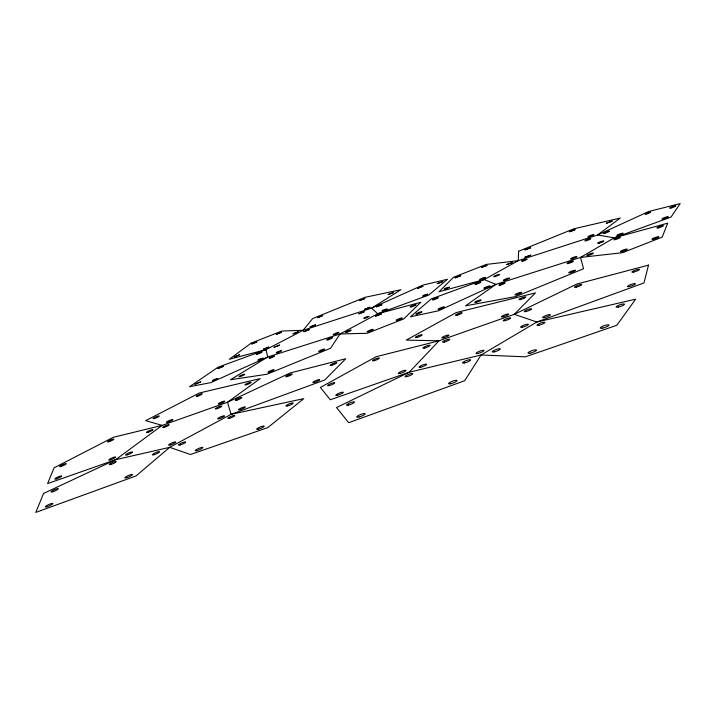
<?xml version="1.0" encoding="UTF-8"?>
<svg xmlns="http://www.w3.org/2000/svg" width="716" height="716" viewBox="0 0 716 716"><rect width="100%" height="100%" fill="white"/><g stroke="black" fill="none" stroke-linecap="round" stroke-linejoin="round"><path stroke-width="1.07" d="M612.144 221.155L606.336 223.24L612.144 221.155M239.43 354.814L234.141 356.989L239.43 354.859M359.709 300.487L364.811 298.536L359.709 300.487M358.868 313.859L364.31 311.737L358.895 313.805M481.528 267.417L487.095 265.376L481.555 267.363M518.617 251.253L518.268 260.66L484.204 279.562L431.247 298.93L410.438 316.803L438.425 310.798L495.839 284.386L580.524 257.429L622.535 252.694L662.202 237.112L667.706 223.186L614.247 237.81L580.524 257.429L583.567 268.733L515.788 296.54L465.543 305.83L495.839 284.386L484.204 279.562L439.042 291.752L453.505 277.298L486.298 264.428L518.268 260.66L597.565 234.991L648.777 211.48L680.2 203.586L671.026 217.082L614.247 237.81L597.565 234.991L620.253 218.049L573.856 228.798L518.617 251.253M223.267 366.341L217.798 368.552L223.267 366.341M217.745 378.549C211.292 382.971 210.262 379.793 217.745 378.549M460.692 275.741L455.134 277.817L460.692 275.741M449.415 287.223C442.9 291.439 441.987 288.226 449.415 287.223M575.011 229.729L569.399 231.733L575.011 229.729M200.677 381.879L195.029 384.206L200.677 381.879M322.621 315.64L317.51 317.662L322.621 315.64M442.748 281.567L437.234 283.625L442.748 281.567M315.407 324.885L310.109 326.952L315.407 324.885M309.24 329.584L303.888 331.705L309.24 329.584M648.508 265.144L643.979 282.945L536.857 322.021L481.08 354.993L409.212 372.231L330.291 399.77L320.392 387.445L376.151 356.711L439.078 340.789L514.303 314.297L576.81 284.073L648.508 265.144M427.721 294.213C421.276 298.393 420.471 295.144 427.721 294.213M422.941 286.257L417.526 288.324L422.941 286.257M298.384 331.723L293.086 333.826L298.384 331.723M281.343 350.822C274.872 355.1 274.21 351.825 281.343 350.822M530.717 255.173L524.918 257.241L530.717 255.173M526.904 259.317C520.156 263.542 519.521 260.123 526.904 259.317M279.535 345.103L274.067 347.269L279.535 345.103M530.547 247.808L524.962 249.848L530.547 247.808M274.317 356.174C267.659 360.569 267.068 357.186 274.317 356.174M281.46 332.269L276.331 334.3L281.46 332.269M650.54 212.276C643.55 216.447 643.004 213.064 650.54 212.276M43.569 493.449L35.8 512.414L136.076 475.907L169.692 447.339L231.071 414.331L324.769 379.981L345.747 358.734L290.231 372.955L227.482 402.24L162.12 425.394L113.45 437.252L54.067 467.834L47.605 483.595L115.643 459.69L169.692 447.339L190.456 454.526L267.766 427.613L303.772 398.642L231.071 414.331L227.482 402.24L260.203 378.621L199.361 393.003L145.679 420.65L162.12 425.394L115.643 459.69L43.569 493.449M268.786 347.108L263.372 349.22L268.786 347.108M387.061 309.106C380.581 313.268 380.035 309.983 387.061 309.106M263.049 358.206C256.489 362.511 255.97 359.226 263.049 358.206M393.424 292.549L388.197 294.58L393.424 292.549M512.656 262.45L506.856 264.517L512.656 262.45M381.351 313.966L375.623 316.096L381.351 313.966M261.823 352.245L256.346 354.42L261.823 352.245M381.879 304.739L376.41 306.779L381.879 304.739M256.784 341.944L251.647 343.984L256.758 341.997M368.946 316.427C362.35 320.643 361.938 317.278 368.946 316.427M369.957 307.245L364.569 309.339L369.957 307.245M481.08 354.993L464.648 380.751L348.692 422.691L336.538 407.556L409.212 372.231L439.078 340.789L406.258 340.109L456.164 312.597L535.452 292.898L514.303 314.297L536.857 322.021L635.656 299.181L616.825 325.261L525.419 356.819L481.08 354.993M340.055 333.978L330.532 348.28L266.898 374.262L230.507 379.722L267.73 356.998L340.055 333.978L377.69 313.769L428.768 295.064L447.464 279.258L422.771 285.129L371.604 308.131L303.163 330.291L266.012 349.632L218.085 367.21L189.552 386.712L210.799 382.63L267.73 356.998L266.012 349.632L229.29 359.271L251.271 343.054L281.934 331.025L303.163 330.291L312.641 318.557L365.106 297.301L400.888 289.72L371.604 308.131L377.69 313.769L420.793 302.277L403.797 318.906L367.192 333.271L340.055 333.978M544.572 317.528A4.108 0.77 -19.8 0 0 550.38 314.798A4.108 0.77 -19.8 0 0 544.563 316.114A4.108 0.77 -19.8 0 0 544.572 317.528M526.027 311.523A3.902 0.698 -20 0 0 531.585 308.945A3.902 0.698 -20 0 0 526.108 310.207A3.902 0.698 -20 0 0 526.027 311.523M576.389 287.116A3.857 0.671 -19.6 0 0 581.759 284.619A3.857 0.671 -19.6 0 0 576.219 285.944A3.857 0.671 -19.6 0 0 576.389 287.116M633.66 272.071A4.001 0.707 -19.1 0 0 639.442 269.52A4.001 0.707 -19.1 0 0 633.857 270.72A4.001 0.707 -19.1 0 0 633.66 272.071M629.337 286.543A4.189 0.779 -19.1 0 0 635.405 283.849A4.189 0.779 -19.1 0 0 629.57 285.049A4.189 0.779 -19.1 0 0 629.337 286.543M503.16 316.776A3.84 0.68 -20.2 0 0 508.664 314.226A3.84 0.68 -20.2 0 0 503.348 315.452A3.84 0.68 -20.2 0 0 503.16 316.776M443.678 337.773A3.795 0.671 -20.7 0 0 448.941 335.204A3.795 0.671 -20.7 0 0 443.553 336.574A3.795 0.671 -20.7 0 0 443.678 337.773M417.061 337.352A3.625 0.618 -20.9 0 0 422.163 334.891A3.625 0.618 -20.9 0 0 417.07 336.207A3.625 0.618 -20.9 0 0 417.061 337.352M457.202 315.13A3.535 0.582 -20.6 0 0 462.08 312.785A3.535 0.582 -20.6 0 0 457.023 314.127A3.535 0.582 -20.6 0 0 457.202 315.13M520.586 299.494A3.687 0.626 -20.1 0 0 525.848 297.077A3.687 0.626 -20.1 0 0 520.693 298.312A3.687 0.626 -20.1 0 0 520.586 299.494M478.198 353.373A4.233 0.832 -20.4 0 0 483.998 350.482A4.233 0.832 -20.4 0 0 477.867 351.959A4.233 0.832 -20.4 0 0 478.198 353.373M420.892 367.183A4.099 0.788 -21 0 0 426.647 364.346A4.099 0.788 -21 0 0 420.874 365.742A4.099 0.788 -21 0 0 420.892 367.183M444.412 342.006A3.857 0.698 -20.7 0 0 449.773 339.384A3.857 0.698 -20.7 0 0 444.278 340.771A3.857 0.698 -20.7 0 0 444.412 342.006M504.977 320.67A3.911 0.707 -20.2 0 0 510.589 318.065A3.911 0.707 -20.2 0 0 505.165 319.3A3.911 0.707 -20.2 0 0 504.977 320.67M522.51 327.167A4.117 0.779 -20 0 0 528.381 324.411A4.117 0.779 -20 0 0 522.608 325.699A4.117 0.779 -20 0 0 522.51 327.167M424.713 348.012A3.831 0.689 -20.9 0 0 430.083 345.389A3.831 0.689 -20.9 0 0 424.678 346.75A3.831 0.689 -20.9 0 0 424.713 348.012M400.137 373.385A4.072 0.779 -21.1 0 0 405.891 370.557A4.072 0.779 -21.1 0 0 400.226 371.917A4.072 0.779 -21.1 0 0 400.137 373.385M337.8 395.196A4.036 0.761 -21.7 0 0 343.322 392.341A4.036 0.761 -21.7 0 0 337.585 393.863A4.036 0.761 -21.7 0 0 337.8 395.196M329.467 385.494A3.84 0.689 -21.7 0 0 334.748 382.8A3.84 0.689 -21.7 0 0 329.306 384.277A3.84 0.689 -21.7 0 0 329.467 385.494M374.396 360.631A3.723 0.653 -21.3 0 0 379.417 358.072A3.723 0.653 -21.3 0 0 374.029 359.566A3.723 0.653 -21.3 0 0 374.396 360.631M494.434 351.833A4.314 0.859 -20.3 0 0 500.296 348.889A4.314 0.859 -20.3 0 0 494.004 350.401A4.314 0.859 -20.3 0 0 494.434 351.833M538.951 325.243A4.189 0.805 -19.9 0 0 544.885 322.451A4.189 0.805 -19.9 0 0 538.96 323.757A4.189 0.805 -19.9 0 0 538.951 325.243M618.391 307.039A4.43 0.868 -19.1 0 0 624.459 304.157A4.43 0.868 -19.1 0 0 617.962 305.598A4.43 0.868 -19.1 0 0 618.391 307.039M602.577 328.125A4.645 0.967 -19.2 0 0 608.985 325.055A4.645 0.967 -19.2 0 0 602.21 326.487A4.645 0.967 -19.2 0 0 602.577 328.125M530.037 353.194A4.556 0.958 -19.9 0 0 536.517 350.106A4.556 0.958 -19.9 0 0 530.108 351.422A4.556 0.958 -19.9 0 0 530.037 353.194M450.758 383.731A4.529 0.958 -20.7 0 0 457.032 380.563A4.529 0.958 -20.7 0 0 450.561 382.04A4.529 0.958 -20.7 0 0 450.758 383.731M359.011 416.989A4.484 0.94 -21.6 0 0 365.088 413.75A4.484 0.94 -21.6 0 0 358.644 415.378A4.484 0.94 -21.6 0 0 359.011 416.989M348.647 405.086A4.242 0.841 -21.7 0 0 354.438 402.052A4.242 0.841 -21.7 0 0 348.361 403.627A4.242 0.841 -21.7 0 0 348.647 405.086M406.957 376.589A4.153 0.805 -21.1 0 0 412.819 373.689A4.153 0.805 -21.1 0 0 407.019 375.077A4.153 0.805 -21.1 0 0 406.957 376.589M464.693 362.878A4.296 0.859 -20.6 0 0 470.6 359.915A4.296 0.859 -20.6 0 0 464.424 361.383A4.296 0.859 -20.6 0 0 464.693 362.878M220.036 403.708A3.49 0.555 -22.5 0 0 224.788 401.246A3.49 0.555 -22.5 0 0 219.848 402.732A3.49 0.555 -22.5 0 0 220.036 403.708M168.018 422.136A3.49 0.546 -22.8 0 0 172.878 419.648A3.49 0.546 -22.8 0 0 168.072 421.089A3.49 0.546 -22.8 0 0 168.018 422.136M154.566 418.448A3.356 0.501 -22.8 0 0 159.265 416.068A3.356 0.501 -22.8 0 0 154.674 417.455A3.356 0.501 -22.8 0 0 154.566 418.448M197.795 396.127A3.249 0.483 -22.5 0 0 202.27 393.854A3.249 0.483 -22.5 0 0 197.714 395.25A3.249 0.483 -22.5 0 0 197.795 396.127M246.581 384.689A3.356 0.519 -22.2 0 0 251.092 382.371A3.356 0.519 -22.2 0 0 246.286 383.839A3.356 0.519 -22.2 0 0 246.581 384.689M147.988 432.294A3.535 0.555 -23 0 0 152.947 429.752A3.535 0.555 -23 0 0 148.131 431.193A3.535 0.555 -23 0 0 147.988 432.294M110.586 459.824A3.759 0.618 -23.4 0 0 115.643 457.085A3.759 0.618 -23.4 0 0 110.336 458.768A3.759 0.618 -23.4 0 0 110.586 459.824M56.483 478.843A3.759 0.6 -23.7 0 0 61.666 476.068A3.759 0.6 -23.7 0 0 56.492 477.706A3.759 0.6 -23.7 0 0 56.483 478.843M61.29 466.367A3.589 0.546 -23.6 0 0 66.23 463.753A3.589 0.546 -23.6 0 0 61.281 465.337A3.589 0.546 -23.6 0 0 61.29 466.367M109.19 441.638A3.464 0.528 -23.2 0 0 113.862 439.168A3.464 0.528 -23.2 0 0 108.975 440.743A3.464 0.528 -23.2 0 0 109.19 441.638M126.938 477.653A4.126 0.743 -23.5 0 0 132.433 474.583A4.126 0.743 -23.5 0 0 126.58 476.4A4.126 0.743 -23.5 0 0 126.938 477.653M47.175 506.704A4.153 0.725 -24.1 0 0 52.903 503.554A4.153 0.725 -24.1 0 0 47.229 505.308A4.153 0.725 -24.1 0 0 47.175 506.704M52.886 491.695A3.947 0.653 -23.9 0 0 58.327 488.751A3.947 0.653 -23.9 0 0 52.912 490.442A3.947 0.653 -23.9 0 0 52.886 491.695M111.061 464.398A3.831 0.644 -23.4 0 0 116.216 461.587A3.831 0.644 -23.4 0 0 110.81 463.297A3.831 0.644 -23.4 0 0 111.061 464.398M154.083 454.696A3.911 0.68 -23.2 0 0 159.552 451.814A3.911 0.68 -23.2 0 0 154.2 453.362A3.911 0.68 -23.2 0 0 154.083 454.696M240.352 409.606A3.696 0.626 -22.4 0 0 245.337 406.983A3.696 0.626 -22.4 0 0 240.057 408.55A3.696 0.626 -22.4 0 0 240.352 409.606M237.05 400.083A3.535 0.573 -22.4 0 0 241.82 397.604A3.535 0.573 -22.4 0 0 236.781 399.116A3.535 0.573 -22.4 0 0 237.05 400.083M287.358 376.518A3.464 0.555 -21.9 0 0 292.209 374.11A3.464 0.555 -21.9 0 0 287.411 375.461A3.464 0.555 -21.9 0 0 287.358 376.518M331.893 365.187A3.544 0.591 -21.6 0 0 336.771 362.744A3.544 0.591 -21.6 0 0 331.741 364.149A3.544 0.591 -21.6 0 0 331.893 365.187M314.601 382.362A3.705 0.644 -21.8 0 0 319.73 379.766A3.705 0.644 -21.8 0 0 314.521 381.198A3.705 0.644 -21.8 0 0 314.601 382.362M180.217 444.949A3.902 0.689 -23 0 0 185.614 442.094A3.902 0.689 -23 0 0 180.208 443.669A3.902 0.689 -23 0 0 180.217 444.949M229.693 418.251A3.768 0.653 -22.5 0 0 234.803 415.549A3.768 0.653 -22.5 0 0 229.442 417.133A3.768 0.653 -22.5 0 0 229.693 418.251M287.716 405.891A3.911 0.707 -22.1 0 0 293.193 403.108A3.911 0.707 -22.1 0 0 287.769 404.549A3.911 0.707 -22.1 0 0 287.716 405.891M258.709 429.144A4.099 0.779 -22.4 0 0 264.177 426.181A4.099 0.779 -22.4 0 0 258.279 427.873A4.099 0.779 -22.4 0 0 258.709 429.144M197.249 450.561A4.081 0.752 -23 0 0 202.861 447.545A4.081 0.752 -23 0 0 197.151 449.183A4.081 0.752 -23 0 0 197.249 450.561M170.372 444.931A3.849 0.662 -23 0 0 175.724 442.121A3.849 0.662 -23 0 0 170.408 443.669A3.849 0.662 -23 0 0 170.372 444.931M127.466 454.776A3.768 0.626 -23.3 0 0 132.496 452.038A3.768 0.626 -23.3 0 0 127.135 453.738A3.768 0.626 -23.3 0 0 127.466 454.776M164.188 427.354A3.544 0.564 -22.9 0 0 169.128 424.812A3.544 0.564 -22.9 0 0 164.259 426.271A3.544 0.564 -22.9 0 0 164.188 427.354M217.029 408.666A3.553 0.573 -22.5 0 0 221.871 406.151A3.553 0.573 -22.5 0 0 216.85 407.655A3.553 0.573 -22.5 0 0 217.029 408.666M219.409 418.618A3.714 0.635 -22.6 0 0 224.475 415.96A3.714 0.635 -22.6 0 0 219.212 417.517A3.714 0.635 -22.6 0 0 219.409 418.618M589.492 236.683A3.177 0.448 -19.8 0 0 593.886 234.696A3.177 0.448 -19.8 0 0 589.304 235.922A3.177 0.448 -19.8 0 0 589.492 236.683M586.377 240.665A3.213 0.465 -19.8 0 0 590.834 238.652A3.213 0.465 -19.8 0 0 586.198 239.878A3.213 0.465 -19.8 0 0 586.377 240.665M599.292 243.118A3.338 0.492 -19.7 0 0 603.892 241.024A3.338 0.492 -19.7 0 0 599.059 242.294A3.338 0.492 -19.7 0 0 599.292 243.118M572.191 258.807A3.401 0.519 -19.8 0 0 576.926 256.65A3.401 0.519 -19.8 0 0 572.057 257.903A3.401 0.519 -19.8 0 0 572.191 258.807M504.807 280.287A3.303 0.501 -20.3 0 0 509.541 278.139A3.303 0.501 -20.3 0 0 504.968 279.303A3.303 0.501 -20.3 0 0 504.807 280.287M495.132 276.546A3.186 0.465 -20.4 0 0 499.714 274.479A3.186 0.465 -20.4 0 0 495.329 275.615A3.186 0.465 -20.4 0 0 495.132 276.546M476.552 284.1A3.186 0.465 -20.5 0 0 480.91 282.041A3.186 0.465 -20.5 0 0 476.319 283.321A3.186 0.465 -20.5 0 0 476.552 284.1M485.573 288.118A3.303 0.501 -20.4 0 0 490.075 285.979A3.303 0.501 -20.4 0 0 485.287 287.295A3.303 0.501 -20.4 0 0 485.573 288.118M439.722 309.196A3.338 0.519 -20.8 0 0 444.368 306.985A3.338 0.519 -20.8 0 0 439.633 308.265A3.338 0.519 -20.8 0 0 439.722 309.196M417.321 314.02A3.276 0.501 -20.9 0 0 421.921 311.845A3.276 0.501 -20.9 0 0 417.33 313.089A3.276 0.501 -20.9 0 0 417.321 314.02M433.86 299.709A3.159 0.465 -20.8 0 0 438.264 297.632A3.159 0.465 -20.8 0 0 433.798 298.867A3.159 0.465 -20.8 0 0 433.86 299.709M588.615 255.326A3.455 0.528 -19.7 0 0 593.394 253.142A3.455 0.528 -19.7 0 0 588.409 254.413A3.455 0.528 -19.7 0 0 588.615 255.326M615.402 239.583A3.383 0.501 -19.5 0 0 620.316 237.452A3.383 0.501 -19.5 0 0 615.653 238.571A3.383 0.501 -19.5 0 0 615.402 239.583M658.398 227.867A3.49 0.528 -19.2 0 0 663.374 225.71A3.49 0.528 -19.2 0 0 658.46 226.882A3.49 0.528 -19.2 0 0 658.398 227.867M653.627 239.135A3.634 0.573 -19.2 0 0 658.827 236.871A3.634 0.573 -19.2 0 0 653.717 238.061A3.634 0.573 -19.2 0 0 653.627 239.135M622.07 251.54A3.616 0.573 -19.4 0 0 627.297 249.257A3.616 0.573 -19.4 0 0 622.302 250.403A3.616 0.573 -19.4 0 0 622.07 251.54M500.332 285.093A3.347 0.519 -20.3 0 0 505.138 282.91A3.347 0.519 -20.3 0 0 500.52 284.073A3.347 0.519 -20.3 0 0 500.332 285.093M568.585 263.416A3.446 0.537 -19.8 0 0 573.4 261.215A3.446 0.537 -19.8 0 0 568.477 262.468A3.446 0.537 -19.8 0 0 568.585 263.416M570.473 272.671A3.598 0.582 -19.8 0 0 575.503 270.371A3.598 0.582 -19.8 0 0 570.348 271.65A3.598 0.582 -19.8 0 0 570.473 272.671M516.522 294.804A3.598 0.591 -20.2 0 0 521.651 292.459A3.598 0.591 -20.2 0 0 516.648 293.676A3.598 0.591 -20.2 0 0 516.522 294.804M476.471 302.25A3.455 0.555 -20.5 0 0 481.206 299.977A3.455 0.555 -20.5 0 0 476.212 301.32A3.455 0.555 -20.5 0 0 476.471 302.25M618.302 235.367A3.338 0.492 -19.5 0 0 623.144 233.273A3.338 0.492 -19.5 0 0 618.534 234.392A3.338 0.492 -19.5 0 0 618.302 235.367M605.011 233.121A3.222 0.456 -19.7 0 0 609.432 231.116A3.222 0.456 -19.7 0 0 604.76 232.369A3.222 0.456 -19.7 0 0 605.011 233.121M671.143 207.953A3.267 0.456 -19.3 0 0 675.788 205.957A3.267 0.456 -19.3 0 0 671.16 207.112A3.267 0.456 -19.3 0 0 671.143 207.953M663.499 218.863A3.383 0.492 -19.2 0 0 668.323 216.778A3.383 0.492 -19.2 0 0 663.544 217.95A3.383 0.492 -19.2 0 0 663.499 218.863M481.188 279.473A3.141 0.456 -20.5 0 0 485.484 277.45A3.141 0.456 -20.5 0 0 480.937 278.721A3.141 0.456 -20.5 0 0 481.188 279.473M334.676 334.524A3.097 0.448 -21.5 0 0 338.937 332.448A3.097 0.448 -21.5 0 0 334.533 333.745A3.097 0.448 -21.5 0 0 334.676 334.524M346.965 332.224A3.133 0.456 -21.4 0 0 351.243 330.13A3.133 0.456 -21.4 0 0 346.768 331.445A3.133 0.456 -21.4 0 0 346.965 332.224M411.602 306.824A3.133 0.456 -21 0 0 416.014 304.748A3.133 0.456 -21 0 0 411.637 305.956A3.133 0.456 -21 0 0 411.602 306.824M397.711 320.231A3.258 0.492 -21.1 0 0 402.32 318.056A3.258 0.492 -21.1 0 0 397.81 319.282A3.258 0.492 -21.1 0 0 397.711 320.231M368.838 331.598A3.258 0.492 -21.3 0 0 373.233 329.423A3.258 0.492 -21.3 0 0 368.534 330.792A3.258 0.492 -21.3 0 0 368.838 331.598M240.415 376.482A3.195 0.474 -22.2 0 0 244.729 374.298A3.195 0.474 -22.2 0 0 240.164 375.712A3.195 0.474 -22.2 0 0 240.415 376.482M328.197 339.787A3.141 0.465 -21.5 0 0 332.519 337.675A3.141 0.465 -21.5 0 0 328.071 338.972A3.141 0.465 -21.5 0 0 328.197 339.787M320.133 351.413A3.267 0.501 -21.6 0 0 324.652 349.193A3.267 0.501 -21.6 0 0 320.034 350.518A3.267 0.501 -21.6 0 0 320.133 351.413M269.449 372.105A3.294 0.501 -22 0 0 274.094 369.823A3.294 0.501 -22 0 0 269.574 371.121A3.294 0.501 -22 0 0 269.449 372.105"/></g></svg>
